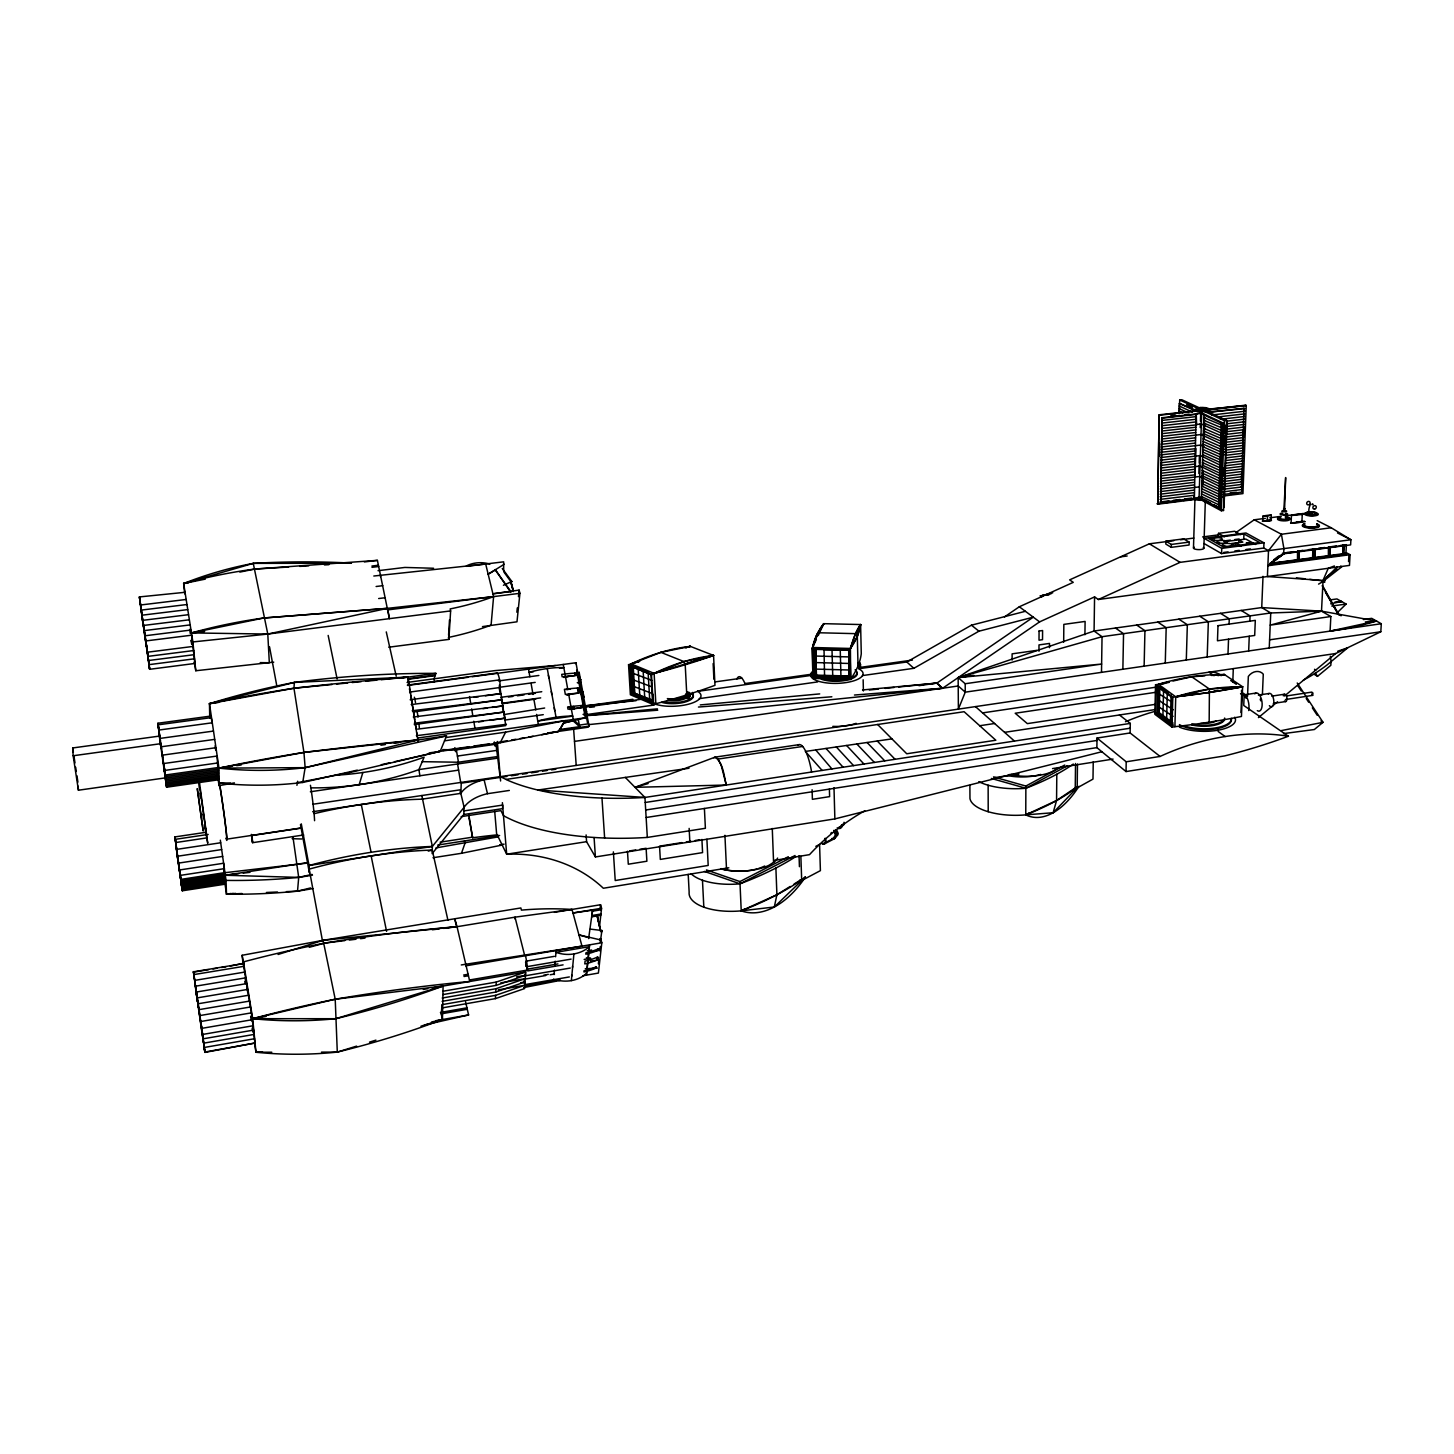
<?xml version="1.0" encoding="UTF-8"?>
<svg xmlns="http://www.w3.org/2000/svg" width="1454" height="1454" viewBox="0 0 1454 1454"><rect width="100%" height="100%" fill="white"/><g stroke="black" fill="none" stroke-linecap="round" stroke-linejoin="round"><path stroke-width="1.5" d="M1012.111 660.043L1012.111 653.846L1036.775 650.374M1076.96 787.868L1053.132 812.731L1025.761 814.858L1025.87 786.051L1064.728 765.04M1038.956 651.265L1038.992 644.922L1049.515 643.431L1049.479 647.666M1056.804 774.219L1056.567 800.536L1053.132 812.731M1063.674 642.159L1063.837 624.384L1085.102 621.44L1084.92 634.744M1234.682 717.24A32.079 11.777 0.7 0 1 1218.107 730.181L1218.179 731.489L1225.14 736.542M1075.542 763.495L1075.251 787.359L1077.196 787.886L1092.99 779.108L1093.244 761.86M1077.196 787.886L1077.469 764.022M589.197 724.565L942.646 688.233L1039.61 621.876L1094.571 596.903L1094.08 631.018L1102.041 636.707L1270.741 612.97L1321.504 611.153L1376.484 621.022L1330.083 631.109L1330.846 616.532L1321.504 611.153L1261.727 607.572L1094.08 631.018L958.15 677.619L958.386 709.116L965.256 692.159L965.202 683.743L958.15 677.619L1102.041 636.707L1101.496 672.366M1288.426 736.233A694.412 595.449 -71.3 0 1 1224.45 755.953L1126.032 771.565L1096.879 747.629L1097.025 738.05L1130.103 732.961L1160.074 756.443A239.71 192.128 -46.2 0 1 1288.426 736.233L1243.752 705.481L1244.115 696.121L1240.553 693.703M380.53 576.784L380.566 575.202M421.824 795.52L432.347 846.446L432.147 853.607L463.808 814.513L464.117 807.297L460.827 793.375L461.245 783.161L500.194 777.417L495.978 744.212L456.374 749.9L442.798 749.61M254.577 1043.59L255.977 1052.26A315.009 244.963 -4.3 0 0 337.292 1052.096A677.291 476.149 -4.3 0 0 442.452 1019.527L443.088 986.03L335.22 999.225L252.687 1018.691L255.977 1052.26L271.789 1052.223M1122.87 669.258L1123.542 633.69L1115.454 628.019M1126.032 771.565L1126.214 761.787L1097.025 738.05M1130.103 732.961L1130.303 723.401L1119.435 714.986M373.805 576.02L485.691 564.007L493.597 596.613A246.162 187.039 3.6 0 1 450.177 608.917L450.631 610.916L267.79 634.053L191.455 632.926A278.568 140.856 -9.8 0 1 263.701 618.005L387.6 608.335L389.418 618.659L377.404 560.372L254.977 569.023A275.188 143.728 -9.5 0 0 183.658 583.508L184.549 592.196M1144.134 666.168L1144.934 630.673L1136.701 625.056M1203.021 410.791L1205.221 410.555L1226.631 420.424L1223.523 510.481L1221.324 510.772L1199.495 498.995L1199.568 497.086L1202.912 498.886L1198.896 499.013L1199.714 498.213L1201.567 498.649L1157.747 504.193L1159.111 414.808L1200.059 410.319L1199.914 408.429L1201.404 408.029M1157.747 504.193L1159.111 414.808M1159.22 456.283L1159.547 443.161M1165.09 683.344L1155.548 684.761L1154.839 714.296L1171.979 727.145L1174.905 726.691A336.637 107.723 0.3 0 0 1241.462 716.458L1242.607 686.779L1224.486 674.565L1211.364 675.438M1196.097 413.881L1194.406 498.249L1160.765 502.43L1162.037 417.734L1202.294 413.281M1155.566 713.55L1156.257 685.979L1157.875 685.743L1157.184 713.296L1173.233 725.31L1171.597 725.546L1155.566 713.55L1157.184 713.296M1160.765 502.43L1162.037 417.734M1172.869 724.037L1157.929 712.878L1158.584 686.96M1172.924 722.892L1159.22 712.678L1159.874 686.779M1165.89 541.179L1165.817 544.087L1171.288 547.34L1189.081 545.014L1189.172 542.106L1183.629 538.889L1165.89 541.179L1171.361 544.432L1189.172 542.106M1163.6 689.469L1162.927 715.441L1161.637 715.641M1165.272 663.097L1166.181 627.692L1157.82 622.112M1171.288 547.34L1171.361 544.432M1171.106 694.885L1170.397 721.02L1169.107 721.22M1179.085 413.808L1179.376 403.412L1195.879 410.192M1179.358 413.39L1179.703 399.995L1181.866 399.759L1200.422 408.338M1171.597 725.546L1172.36 697.647L1156.257 685.979M1171.979 727.145L1172.796 697.248L1155.548 684.761M1174.905 726.691L1175.741 696.793L1158.474 684.325L1168.852 681.962M860.241 666.114L860.404 667.695L860.495 664.205L859.732 669.076L859.805 662.788L860.186 665.659M859.55 666.096L859.805 664.187L860.005 665.332M1186.3 660.043L1187.336 624.711L1178.831 619.168M1193.77 497.904L1193.843 495.323L1160.056 499.394M1161.782 428.385L1196.587 424.877L1196.26 413.972M1193.48 547.958L1194.952 498.758M1198.859 473.568L1199.114 465.244M1199.186 463.172L1199.368 456.919M1200.259 427.585L1200.386 423.368M1200.459 421.26L1200.713 412.809M1159.892 415.19L1202.222 410.428L1202.131 413.209L1222.978 422.914L1220.088 508.118L1201.349 499.067L1203.948 414.972L1205.53 414.79M1205.402 409.719L1205.439 408.374L1202.912 407.974M465.753 964.184L465.698 965.856L601.811 942.774L601.047 940.029L578.928 934.886L586.744 937.158M1203.839 548.285L1205.311 501.285M1207.202 657.008L1208.347 621.749L1199.732 616.242M1209.165 722.165L1209.419 689.051L1191.698 676.764L1173.014 681.017M1218.525 508.318L1221.378 423.096L1203.948 414.972M1218.379 536.235L1218.47 533.364L1234.664 531.273L1240.735 534.599M1221.324 510.772L1224.395 420.697L1202.222 410.428M1225.286 425.168L1225.013 433.256L1226.594 433.056M1263.762 548.031L1221.56 553.592L1221.742 548.376L1204.239 538.38L1245.951 532.982L1263.962 542.833L1263.762 548.031L1268.506 550.648L1267.415 576.547L1324.649 580.619L1324.576 582.2L1322.268 582.036L1341.824 566.769L1340.624 566.133M1224.032 507.482L1226.976 422.296M1227.994 653.973L1228.539 639.197M1229.066 624.093L1229.266 618.804L1220.506 613.334M1235.5 543.087L1235.409 545.686L1231.52 543.505L1238.826 542.542L1238.935 539.961L1242.825 542.124L1235.5 543.087L1241.316 546.341M1232.792 682.199L1233.301 668.604M1243.097 431.929L1243.243 450.631L1225.831 452.703M1207.638 412.336L1243.97 408.229L1244.715 411.246L1211.854 414.972M1222.923 494.505L1241.698 492.124L1243.97 408.229M1242.407 477.203L1242.734 468.17M1243.915 436.563L1244.26 427.531M1205.493 409.41L1246.242 405.466L1242.952 493.597L1223.396 496.032M1243.752 539.089L1243.933 533.945L1208.528 538.525L1223.814 547.213L1259.6 542.524L1243.933 533.945M1240.971 712.533L1241.807 690.286M1248.677 650.974L1249.259 636.234M1249.858 621.167L1250.058 615.878L1241.171 610.444M1247.55 696.357L1248.332 676.419A10.723 8.851 -53.1 0 1 1263.272 674.183L1262.436 694.103A10.723 8.833 -52.9 0 1 1261.418 695.339M460.227 793.466L460.373 789.813L312.665 811.714M1262.69 521.314L1262.908 516.188A13.849 3.817 1.4 0 1 1271.269 515.116L1271.05 520.241A13.686 3.762 1.3 0 1 1262.69 521.314A13.849 3.835 1.5 0 1 1263.835 521.023M1263.017 576.329L1261.727 607.572L1270.741 612.97L1269.251 647.975M1267.288 521.005L1267.506 515.861M1283.937 508.918L1285.645 477.548L1284.609 508.955C1287.117 508.827 1281.228 509.5 1284.645 508.591M1305.274 521.641A66.557 17.957 1.3 0 1 1291.079 523.186L1291.443 515.461A70.61 19.611 1.9 0 1 1308.346 513.117M1297.895 560.263L1297.459 551.066M1302.729 550.375L1297.804 551.248L1297.386 559.99L1298.695 559.826L1299.131 551.084M1302.257 514.389L1301.893 522.113L1290.589 522.931M1310.018 512.953C1317.96 511.735 1304.383 518.442 1310.436 504.193M1299.222 560.099L1298.785 550.902L1299.64 551.357M1313.035 558.281L1312.599 549.067L1313.453 549.521M1312.944 549.248L1312.526 557.991L1314.525 557.736L1314.943 548.976L1308.655 549.594M1315.034 558.009L1314.598 548.794L1315.47 549.248M442.016 1007.931L495.414 998.625L495.578 995.354L524.821 985.267L498.213 989.865M442.143 1001.333L495.759 992.046L495.923 988.738L525.276 978.633L500.794 982.868M442.979 994.572L496.087 985.394L496.268 982.068L525.73 971.963L524.603 988.556L495.414 998.625M1330.846 616.532L1270.214 625.147L1321.504 611.153L1322.958 582.418M1328.829 556.191L1328.411 546.958M1328.756 547.14L1328.302 555.919L1329.756 555.719L1330.21 546.94M1329.447 547.049L1329.519 556.1M1330.283 555.991L1329.865 546.759M1331.028 661.588L1330.846 665.296L1317.506 676.346L1314.198 674.274M1343.332 554.265L1342.933 545.032L1344.405 545.395L1343.932 554.192L1269.833 563.625L1283.737 553.12L1285.5 553.229M1343.278 545.214L1342.805 553.992L1343.932 554.192M1343.641 549.521L1343.878 545.123M1343.769 549.394L1344.005 544.886L1342.842 544.668M1348.567 561.607L1348.876 555.755M1346.259 552.702L1350.075 554.683L1349.494 565.406L1098.37 599.502L1094.571 596.903M448.577 635.234L449.504 619.877M388.745 647.212L448.886 639.396L450.631 610.916M514.898 918.855L515.007 917.165L572.022 909.441L581.982 946.136L461.281 964.947M1284.5 695.993L1335.699 653.518L1380.809 631.763L1381.3 623.73L1371.685 618.35L1363.361 619.549M434.546 681.817L434.037 678.8L435.927 673.366A1238.535 1098.424 -65.3 0 0 294.362 682.417L293.962 688.233L303.941 752.409L305.14 767.657L302.741 782.47A338.019 310.084 9.2 0 1 219.027 783.07L230.35 782.979M526.221 964.965L526.13 966.31L525.603 962.075M503.956 714.568L544.668 708.025M502.357 703.263L501.212 697.357M553.52 980.85L553.683 979.033M554.065 974.58L554.447 970.127M554.828 965.674L555.21 961.221M555.592 956.768L556.119 950.516M224.516 880.742L226.515 894.174A566.515 497.25 7.1 0 0 297.525 891.157L298.706 877.398L293.017 837.413M495.305 569.568L510.79 592.396L510.917 591.142M503.647 570.877L503.666 561.826L466.552 566.333M571.349 980.614L573.912 953.933M513.244 591.596L510.954 581.909L513.371 590.269M502.266 568.441L511.844 581.509L510.827 583.181M516.861 612.225L517.315 607.917M518.46 596.649L519.133 590.106L492.779 593.814L510.863 591.542L495.269 569.968L488.053 574.275L504.265 564.225M519.133 590.106L519.932 593.305L516.988 621.803L482.492 626.601M588.761 937.176L588.616 938.575L592.578 910.168L572.985 912.985L601.556 908.259L600.557 904.733L554.447 912.33M592.632 909.731L591.887 916.783L600.775 915.311M589.397 946.645A29.589 24.536 3.4 0 1 555.973 952.315L589.379 946.645L586.598 973.344A29.116 24.373 3.1 0 1 556.5 979.941M586.398 975.161L589.597 944.846M859.968 666.677L859.768 667.695L859.55 666.532M600.92 914.021L592.014 915.493L597.321 916.147L600.611 931.687M600.084 909.095L600.557 904.733M599.702 925.162L601.556 908.259M194.891 663.442L191.71 635.18L145.873 640.941L149.653 669.294L194.854 663.46L194.582 662.388M596.231 966.819L596.104 968.019A56.034 46.419 3.5 0 1 583.945 971.963L584.072 970.745A56.088 46.437 3.5 0 0 596.231 966.819L597.231 968.164L585.29 968.709M597.303 957.168L596.994 960.004A56.306 46.51 3.5 0 1 584.781 963.929L585.071 961.094A56.397 46.546 3.6 0 0 597.303 957.168L598.448 957.314L598.139 960.131L590.415 961.13M598.212 948.88L598.067 950.262A56.633 46.619 3.6 0 1 585.798 954.188L585.944 952.824A56.67 46.637 3.6 0 0 598.212 948.88L599.212 950.389L593.668 951.007M599.739 949.771L599.884 948.462M600.647 941.629L600.975 938.775L599.83 938.648M601.756 931.832L601.901 930.505L590.288 929.106M598.376 963.857L598.866 959.513M599.83 950.861L600.32 946.518M601.811 942.774L598.394 973.071L582.654 975.798M600.284 942.247L601.901 930.505M243.181 963.366L230.223 966.092M296.925 785.324L297.616 781.271M571.658 976.397L571.713 974.889M572.512 967.546L572.567 966.056M688.215 874.436L689.141 892.138A46.183 19.938 -2.8 0 0 741.231 910.84L774.31 907.005L776.909 894.737L775.891 868.038M139.439 596.922L143.328 626.002L139.439 596.922L184.694 592.341M812.986 678.418L812.568 647.503L816.548 635.38L823.818 623.675L860.604 624.548L857.315 636.379L850.408 648.466L850.699 679.472L812.986 678.418L812.059 648.575L816.385 639.451M359.174 784.633L362.864 772.492M209.758 718.294L209.467 703.681L294.362 682.417L408.138 677.091L407.574 678.891L435.309 675.165M1311.49 692.795L1312.962 693.013L1312.653 695.375L1285.445 699.538M433.019 857.733L461.481 853.298L464.916 843.429L464.462 840.939M497.686 834.778A227.969 48.618 -10.5 0 0 472.605 837.758L468.86 815.185M418.007 741.504L408.138 677.091A659.153 118.174 -8.7 0 0 293.962 688.233A319.553 65.83 -8.9 0 0 209.467 703.681L218.972 768.13L219.045 785.651L234.421 782.888M851.153 678.364A370.752 122.554 -4.6 0 0 858.024 665.896L858.442 664.805M407.502 741.449L446.523 735.924L440.198 751.373L349.269 772.674L298.215 782.506M849.772 678.164L814.531 677.182L849.772 678.164L849.318 649.647L823.8 649.684M849.154 676.546L848.7 649.847L849.154 676.546L816.385 675.637L815.803 648.993L816.385 675.637M848.991 670.003L816.185 669.113M848.827 663.46L815.985 662.588M848.663 656.899L815.785 656.045M840.939 676.31L840.248 650.102M850.699 679.472L849.954 649.556L853.861 640.378M857.242 632.399L860.604 624.548L861.277 653.682A370.752 122.554 -4.6 0 1 858.823 663.842M832.742 676.092L832.015 649.902M824.563 675.856L824.018 649.211M578.183 683.016L580.746 679.818L578.11 675.183M584.035 715.095L586.616 711.933L586.18 709.552L583.254 706.771M496.668 673.438A11.45 1.727 82.1 0 1 499.613 679.872A8.56 1.29 82.1 0 1 499.976 687.506L505.774 725.582L418.152 737.96M500.176 742.776L505.628 732.162L565.315 720.602L558.772 731.38L500.176 742.776L429.094 752.918M507.264 740.686L493.706 743.212M495.978 744.212L494.996 746.029L494.305 741.958M860.604 624.548A228.114 30.788 -87.8 0 0 850.408 648.466A372.515 118.755 -4.5 0 0 860.604 624.548L855.515 633.653L850.408 648.466L812.568 647.503L818.202 632.744L823.818 623.675L818.275 635.416L816.548 635.38L818.202 632.744L855.515 633.653L857.315 636.379L858.024 665.896M575.457 663.642L575.966 662.733L472.259 676.728M578.474 673.275L579.128 672.13L588.997 726.128L588.307 727.164L547.54 732.98M588.997 726.128L559.408 730.344L563.171 723.165L585.998 717.676L575.966 662.733M524.312 983.885L524.203 979.36M570.259 968.055L525.348 975.779L525.421 973.398M1268.506 550.648L1281.41 534.254L1331.228 527.766L1350.893 539.743L1350.621 544.886L1283.682 553.792L1267.87 565.733L1350.075 554.683M300.469 824.563L309.375 872.691L309.011 865.512L432.347 846.446L464.117 807.297A28.153 15.467 -14 0 1 487.49 793.702L509.336 790.449M210.885 716.059L212.175 722.802L158.959 730.053L160.921 747.556L157.923 723.238L210.885 716.059L210.921 717.785M1337.335 566.751L1323.031 580.855L1309.709 579.346M1336.48 613.461L1346.113 604.064L1336.953 598.939L1330.465 599.848M774.31 907.005L805.425 876.98A270.353 108.396 -4.5 0 1 741.231 910.84L739.922 881.578L788.322 856.733M1201.458 499.067L1199.623 498.904M1258.437 717.604L1277.557 701.755M1326.375 577.256L1337.062 568.914M1318.56 584.108L1324.649 580.619M1271.868 563.716L1271.032 563.243L1284.645 552.774M1284.991 552.956L1269.833 563.625M1273.722 559.772L1278.993 555.81M1270.342 563.916L1284.245 553.411M1265.343 518.369L1254.239 519.787L1235.809 532.637L1239.117 534.454M1004.496 616.914L1019.309 606.772L1073.27 582.345L1069.635 579.873L1149.351 543.814L1173.869 540.652M918.946 685.67L936.903 683.089L1033.285 617.168L978.942 631.2L913.839 668.313L862.422 675.583M1076.342 787.177L1056.567 800.536L1025.761 814.858A45.001 17.721 0.4 0 1 969.963 798.519L969.891 785.414M790.213 886.449L776.909 894.737L741.231 910.84L745.048 908.805M794.011 884.087L799.718 880.542M859.587 668.622L906.805 661.988L971.436 625.184L1025.397 611.298M1078.941 786.323A85.968 45.619 -75.2 0 1 1025.761 814.858L1029.686 812.677M1067.599 765.64L1025.852 788.25A45.201 17.321 0.3 0 1 978.796 781.634M799.882 879.906L801.699 880.524L820.401 870.637L819.583 844.41L815.839 846.337M823.836 843.447L833.796 838.322M824.109 844.065L834.051 838.922M795.047 855.515L740.031 883.814A46.383 19.52 -2.7 0 1 691.086 873.727M1281.81 513.607L1284.518 514.825L1286.118 513.644M715.023 757.152L717.967 759.079L721.129 765.004L726.291 785.033L635.016 787.323L715.023 757.152L799.355 744.593M1098.37 599.502L1180.085 562.353L1350.893 539.743L1337.48 532.927M503.429 585.253L511.844 581.509M639.724 661.37L628.546 664.678L630.382 694.739L653.209 704.554L655.845 703.736L654.118 673.366L683.998 661.588L713.569 655.445L654.118 673.366L631.181 663.896L660.898 652.355L690.341 646.376L713.569 655.445L714.968 685.325A347.924 107.887 -4.5 0 1 701.246 690.196L689.341 694.085M1334.39 565.951L1328.265 568.296L1322.867 580.746M1337.716 651.21L1347.694 647.848L1327.048 664.969A157.832 131.551 -56.9 0 1 1303.347 680.145M495.759 992.046L525.058 981.959L520.605 982.722M496.087 985.394L525.512 975.307L516.588 976.852M685.179 647.684A440.162 169.409 -0.6 0 1 690.341 646.376A230.877 170.154 -62.7 0 0 631.181 663.896L639.415 661.261M1283.21 510.899L1285.536 511.226L1284.536 510.845M278.077 954.478L323.097 940.32L520.859 907.95L521.423 910.131A302.468 271.135 0.3 0 1 572.022 909.441M631.236 693.849L652.592 703.009L654.064 702.555L632.708 693.413L631.236 693.849L629.546 665.787L631 665.369L632.708 693.413M648.466 699.21L649.647 698.847L648.102 672.293M321.479 1052.133L337.292 1052.096L356.612 1046.117M369.48 1042.136L375.932 1040.137M420.988 1026.179L442.452 1019.527L441.198 1013.838A149.562 15.649 81.6 0 0 441.907 1005.168M638.542 694.957L639.705 694.594L638.142 668.168L636.961 668.513M643.486 697.066L644.667 696.702L643.104 670.221L641.941 670.567M651.955 674.729L632.017 666.477L633.617 692.849L652.973 700.265M633.217 686.27L652.61 693.649M632.817 679.69L652.228 686.997M628.546 664.678L651.465 674.165L673.42 667.55M686.233 663.678L713.569 655.445A349.469 104.488 -4.4 0 1 654.118 673.366A233.64 170.463 -62.8 0 1 713.569 655.445M629.546 665.787L650.974 674.674L652.446 674.22M632.417 673.075L651.846 680.345M686.161 647.612L690.341 646.376L685.997 647.557M273.734 662.152L195.781 670.748L192.873 641.941L183.658 583.508L253.269 563.37A869.692 801.79 -29.3 0 1 351.468 563.116M635.016 787.323L648.102 783.579M309.302 947.299L324.587 943.119A770.656 323.206 -13.3 0 1 457.029 926.707L515.007 917.165L524.349 954.26M586.107 834.923L586.58 841.684L595.413 856.951L834.869 818.893L1102.241 751.645M446.523 735.924L305.14 767.657L218.972 768.13L303.941 752.409A662.424 105.179 -9 0 1 418.588 739.886L305.14 767.657A347.742 317.972 9.8 0 1 218.972 768.13A321.261 58.651 -9.2 0 1 303.941 752.409L418.588 739.886M286.42 891.629L297.525 891.157L310.665 887.921M565.133 722.674L573.021 720.748L579.601 726.691L559.263 729.581M431.493 1022.053L442.452 1019.527M465.571 1001.824L468.588 1014.947L424.477 1024.997M311.992 874.399L298.706 877.398A579.274 506.374 7.5 0 1 226.024 880.397L220.336 840.158M302.741 782.47L357.302 770.129M381.293 764.713L390.017 762.732M394.379 761.751L440.198 751.373L438.617 751.1M502.666 844.956L461.481 853.298M574.712 673.129L575.148 675.583A58.505 12.868 -10.1 0 0 562.153 676.837L561.717 674.383A58.487 12.922 -10.1 0 1 574.712 673.129L575.875 672.875L576.311 675.328L563.77 677.128M563.825 677.473L568.26 676.528M579.165 677.709L580.31 677.473M577.42 688.033L578.365 693.176A58.596 12.45 -10.1 0 0 565.352 694.467L564.406 689.323A58.578 12.559 -10.1 0 1 577.42 688.033L578.583 687.778L579.528 692.922L566.987 694.739M577.874 690.559L579.056 690.323M567.024 695.085L571.458 694.121M581.836 692.413L582.999 692.159L583.926 697.248L582.763 697.502L582.291 694.885L583.454 694.63L580.509 691.759M448.886 639.396L448.432 637.415A241.964 185.603 3.3 0 0 491.088 625.129L493.597 596.613L387.6 608.335L267.79 634.053L192.873 641.941M1051.333 593.632L1042.718 595.486L1049.025 594.522M570.75 707.244L573.712 706.589L574.112 708.807L571.149 709.461M580.619 705.626L581.037 707.844A58.687 12.105 -10.2 0 0 568.005 709.188L567.605 706.971A58.669 12.159 -10.2 0 1 580.619 705.626L581.8 705.372L582.2 707.589L569.677 709.443M585.017 709.806L586.18 709.552M1330.664 603.792L1341.515 601.502A200.143 65.321 3.2 0 0 1336.771 601.647M498.431 836.832L435.982 847.9M560.044 980.432L523.676 987.575M188.129 582.981L183.658 583.508L205.268 579.128M239.837 572.094L254.977 569.023L288.583 567.042M713.75 757.752L715.731 757.37C723.42 764.059 723.928 775.709 726.291 785.033M1281.228 730.617L1323.013 722.311L1297.222 682.998M243.054 964.093L242.164 955.278L323.097 940.32L457.029 926.707L469.769 981.468A782.161 315.336 -13.6 0 0 335.22 999.225A595.013 255.25 -13.8 0 0 252.687 1018.691L243.454 961.876A586.017 261.302 -13.5 0 1 324.587 943.119L344.798 940.611M294.362 682.417A828.816 772.619 -63.7 0 0 209.467 703.681L293.962 688.233L332.021 684.525M440.417 1012.457L466.952 1007.822M441.198 1013.838L467.279 1009.276M435.855 1020.69L468.588 1014.947M203.178 1038.81L253.632 1030.086M442.198 998.026L495.923 988.738M524.749 984.649L569.332 976.943M524.658 985.848L559.881 979.742M254.05 1034.43L203.742 1043.154L193.455 971.672M442.089 1004.641L495.578 995.354M204.305 1047.462L254.486 1038.738M243.218 963.366L251.924 1016.219L254.904 1043.045L204.923 1052.405L204.305 1048.461M207.013 1051.66L254.904 1043.045M1210.164 692.34L1242.607 686.779L1209.419 689.051L1175.741 696.793L1210.164 692.34L1209.328 691.759M527.384 969.146L557.954 963.911M584.163 959.422L590.724 958.295L586.38 957.768M469.624 979.96L527.42 970.054A11.05 1.599 81.1 0 0 525.457 955.714M527.929 970.89L563.098 964.874M252.687 1018.691L335.747 1018.709L443.088 986.03A689.778 478.257 -3.9 0 1 335.747 1018.709A321.116 246.689 -3.8 0 1 252.687 1018.691L266.1 1016.382M423.296 989.429L427.694 988.684M432.092 987.92L525.73 971.963M252.433 1019.672L201.779 1028.36L202.615 1034.448L253.196 1025.724M443.034 991.228L496.268 982.068M543.832 975.161L548.285 974.38M523.767 979.305L545.741 975.525M550.139 974.762L554.537 973.998M249.506 1001.097L199.053 1009.639L199.689 1014.492M250.47 1006.968L199.925 1015.564L200.561 1020.399M525.694 961.221L554.265 956.369M587.216 950.752L591.614 950.007M463.626 975.034L468.097 974.271M195.236 985.412L204.869 1051.769L200.797 1021.508L251.415 1012.856M464.008 976.506L468.442 975.743M528.129 966.456L571.113 959.113M1218.779 675.201A465.698 181.695 4.7 0 1 1224.486 674.565A227.715 185.512 -47.1 0 0 1158.474 684.325L1164.927 683.235M247.616 989.429L197.344 997.862L197.98 1002.733M248.561 995.245L198.198 1003.751L198.834 1008.603M245.726 977.833L195.636 986.175L196.272 991.065M246.671 983.613L196.49 992.01L197.126 996.881M243.309 963.602L193.491 971.799L194.563 979.469M208.613 969.654L193.491 972.144L197.508 1001.915L195.799 989.792M212.938 968.927L217.264 968.219M221.571 967.51L225.897 966.801M243.872 966.328L193.927 974.58L193.455 971.563M592.469 911.204L601.393 909.731M194.781 980.378L244.799 972.072M728.817 867.802L603.337 888.249A144.128 125.117 -25.8 0 0 506.683 854.207L496.596 833.633L494.705 811.368M773.637 860.514L809.496 854.661A193.327 161.994 -40.6 0 1 864.766 810.787M461.136 816.639L500.921 810.623L503.484 815.676A164.974 62.758 -3.6 0 0 647.321 837.431L705.39 828.289L704.408 808.479M1126.214 761.787L1160.074 756.443M629.546 850.917L635.761 849.936M639.905 849.263L646.121 848.282L646.885 861.222L628.292 864.203L627.474 851.244M681.853 842.611L659.553 846.155L660.316 859.405L702.573 852.607L701.918 839.431M686.306 841.902L690.759 841.194M695.23 840.485L699.683 839.776M226.024 880.397L226.515 894.174L230.877 893.501M586.58 841.684L506.683 854.207L502.393 802.663M994.263 777.726L1018.927 773.855M1052.551 768.584L1113.073 759.097M181.205 880.833L224.934 874.09M645.685 810.005L1096.988 740.449M181.368 882.269L224.988 875.544M308.266 862.513L225.261 875.253L298.706 877.398A788.959 666.732 7.7 0 0 312.483 875.144M440.144 842.175L472.823 837.14M181.532 883.723L225.043 876.998M437.781 845.047L499.613 835.505M181.695 885.159L225.097 878.452M181.841 886.577L225.152 879.888M225.206 881.324L182.004 888.012L174.971 836.904L205.523 832.36M182.168 889.43L225.261 882.742M646.121 817.511L1096.879 747.629M176.188 847.627L182.313 890.829L179.751 869.946L223.698 863.24L225.315 884.159L182.295 890.793L174.971 836.904L177.642 858.587L175.843 842.52L206.504 837.94M499.667 844.829L504.12 844.138M689.014 768.239L537.871 790.031L644.94 797.446L1130.303 723.401M1165.363 718.421L1166.653 718.221L1167.344 692.159L1166.035 692.358M1273.359 703.427L1285.881 701.519M645.231 802.481L1130.212 728.2M224.425 868.638L180.514 875.363L179.969 871.837M181.041 879.361L224.879 872.618M1154.93 704.408L1027.342 723.619L1015.201 713.242L1156.439 692.195M303.686 834.978L252.596 842.684L251.36 834.36M463.953 810.914L502.739 805.062L502.502 808.66L463.808 814.513M1158.093 706.426L1173.087 716.368M1243.661 694.921L1255.729 693.104M221.662 849.572L177.788 856.206L178.006 858.133M1004.605 732.343L1155.348 709.552M1258.382 695.103L1269.051 693.485M1157.929 712.878L1159.22 712.678M1271.777 696.139L1284.3 694.249M222.68 856.406L178.769 863.076L178.987 864.985M1286.826 695.903L1311.944 692.086M1283.01 510.499C1277.684 512.59 1292.006 511.735 1284.391 510.463M208.176 834.432L175.352 839.322L176.061 844.483M717.967 759.079L802.663 746.447M1158.42 693.467L1170.924 701.446M822.128 770.42L805.352 751.445L891.92 738.886M979.705 725.728L994.591 723.51M226.697 839.158L300.796 828.035M1172.796 697.248L1198.132 693.431M1213.763 691.104L1218.198 690.432M1222.632 689.759L1242.607 686.779A338.091 104.543 0.2 0 1 1175.741 696.793A231.059 187.221 -47.1 0 1 1242.607 686.779M301.178 828.108L251.996 835.487L252.596 842.684L251.76 836.086M1158.256 699.956L1173.269 709.825M220.663 842.775L176.806 849.354L177.024 851.299M312.864 804.244L1335.699 653.518M502.412 777.09L506.864 776.436M511.317 775.782L518.006 774.8M522.459 774.146L526.911 773.492M531.364 772.819L538.053 771.838M542.506 771.183L546.958 770.529M551.411 769.875L555.864 769.221M506.047 779.417L964.111 711.715L995.826 740.231L906.751 753.772L877.616 724.492M1217.907 675.528L1224.486 674.565L1217.743 675.419M982.577 712.896L1157.13 687.015M310.374 791.758L458.61 770.129M457.41 756.062L497.032 750.355M965.202 683.743L1101.623 664.06L958.15 677.619L973.853 675.365M1269.596 639.833L1381.3 623.73M574.512 741.395L958.222 685.979L965.256 692.159L1380.809 631.763M422.223 761.678L458.446 762.223L498.086 756.48M497.086 758.243L418.897 769.602A292.254 271.753 11.4 0 1 311.283 787.85M444.506 740.831L505.628 732.162M165.974 781.18L218.5 773.71M166.138 782.706L218.5 775.255M588.561 723.783L579.31 725.092L574.348 720.493M166.301 784.215L218.518 776.763M218.518 778.29L166.465 785.723L164.32 768.857M218.536 779.798L166.628 787.214L163.739 763.532L217.082 756.044L218.536 779.798L217.355 773.564M443.016 750.464L469.46 746.684M473.877 746.047L489.307 743.83M478.62 721.911L483.073 721.293M489.762 720.348L505.356 718.167L417.589 729.126M585.308 707.135L643.758 698.92M697.72 691.341L812.386 675.256M505.047 720.039L543.269 714.659M217.991 762.932L164.684 770.438L163.975 765.695M416.371 735.688L506.428 724.31M583.054 714.387L586.744 713.859M585.217 714.768L654.518 704.972M699.229 698.647L817.711 681.908M1314.798 612.098L1321.504 611.153M159.413 736.596L166.628 787.214L165.302 775.018L218.463 767.494M218.972 768.13L232.295 766.24M236.729 765.622L241.182 764.986M380.912 745.211L385.346 744.575M394.216 743.321L398.65 742.703M218.482 769.057L165.465 776.563L157.923 723.238L158.959 730.053M446.251 737.487L585.998 717.676M160.14 735.997L72.7 747.956L73.154 755.753L78.425 790.213L165.992 777.799M165.629 778.108L218.482 770.62M165.792 779.653L218.482 772.165M413.263 716.986L503.193 705.881L491.961 707.426M482.964 708.68L487.453 708.062M215.864 747.719L162.539 755.135L162.775 757.334M414.299 723.22L504.265 712.006L414.281 724.583M715.532 681.835L741.849 678.164M569.277 707.226L573.712 706.589M586.126 705.844L632.872 699.283M745.066 683.544L811.986 674.165M858.86 667.586L912.421 660.08M1331.755 606.064L1346.113 604.064M213.411 731.089L160.158 738.396L160.413 740.668M411.191 704.554L501.048 693.613L485.327 695.775M577.274 682.635L580.946 682.126M474.095 697.32L478.584 696.702M1322.268 582.036L1324.576 582.2M73.154 755.753L160.776 743.685M501.321 697.266L541.76 691.704M508.391 697.048L512.862 696.43M517.351 695.812L524.076 694.885M528.547 694.267L535.272 693.34M412.227 710.77L502.121 699.737L414.463 711.842M566.06 689.596L570.513 688.978M214.629 739.395L161.339 746.756L161.594 748.992M502.575 703.173L540.688 697.884M502.248 703.718L535.744 699.083M533.436 671.748L529.092 672.348A30.607 6.943 -10 0 1 563.861 667.64L559.499 668.24M211.303 717.622L158.195 724.819L159.213 732.343M409.592 692.086L499.613 679.872M498.468 680.945L538.852 675.474M535.199 682.399L499.304 687.306L499.467 684.979M410.155 699.774L499.976 687.506M209.467 703.681L218.3 702.5M399.141 678.291L435.927 673.366M408.465 679.218L435.146 675.637M1343.532 553.901L1344.441 553.392M1268.924 564.77L1345.877 554.447L1346.404 544.65L1340.461 545.45M1040.083 595.831L1049.17 594.613M1040.646 596.885L1042.118 596.685M407.084 682.435L494.869 670.621L555.373 665.514M407.393 685.088L497.014 673.02M407.574 685.452L467.824 677.328M1286.79 552.484L1293.642 551.666M1318.542 548.267L1324.848 547.522M1331.537 546.631L1336.39 545.904M1287.626 552.956L1296.168 551.811M1329.283 547.413L1297.804 551.248M1330.737 547.213L1344.405 545.395M1271.032 563.243L1297.059 559.808M1298.367 559.626L1312.18 557.809M1314.18 557.554L1327.956 555.737M1329.41 555.537L1342.46 553.81M1283.5 733.616L1314.343 729.526L1323.013 722.311L1320.941 720.948M1226.013 540.688L1230.393 540.125M1234.791 539.543L1239.171 538.98M1223.85 541.688L1245.842 539.071L1255.638 544.468M1120.507 556.864L1127.159 555.991M1221.742 548.376L1263.962 542.833M1223.632 552.447L1228.103 551.848M1234.809 550.975L1239.281 550.375M1245.987 549.503L1250.458 548.903M1296.768 522.131L1300.876 521.604M1180.539 539.779L1193.807 538.071M1202.64 536.926L1218.125 534.927M145.873 640.941L147.436 652.21L193.218 646.412M193.636 650.556L147.981 656.372L139.548 597.776M148.526 660.516L194.054 654.7M1269.796 517.806L1280.919 516.37M1285.372 515.807L1303.148 513.535M1266.47 520.568L1271.468 520.459L1262.29 521.114M149.071 664.642L194.472 658.807M1220.269 502.866L1201.513 493.887M387.564 609.917L519.932 593.305M1220.179 505.483L1201.44 496.486M1220.706 489.671L1201.913 480.856L1202.858 480.747M1223.105 489.235L1241.898 486.963L1241.08 486.545M189.274 619.804L143.619 625.438L144.237 630.145M1220.633 492.306L1201.84 483.473L1202.767 483.364M1223.014 491.87L1241.789 489.544L1241.552 473.622L1242.37 474.04L1225.013 476.149M378.658 598.539L385.346 597.721M1230.066 493.051L1236.554 492.252M1159.983 501.993L1168.961 500.885M1173.433 500.321L1180.157 499.485M1184.646 498.94L1191.371 498.104M1199.714 497.159L1194.406 498.249M1220.542 494.96L1201.749 486.072L1202.694 485.963L1203.167 470.296L1202.24 470.405L1221.069 479.075M1230.956 494.36L1237.481 493.56M1156.984 503.756L1178.958 501.03M1183.338 500.485L1192.135 499.394M190.092 624.911L144.364 630.6L144.982 635.289M1222.832 497.141L1224.395 496.959M1220.451 497.595L1201.676 488.689M1220.36 500.231L1201.586 491.288M190.892 630.036L145.127 635.761L145.727 640.432M349.287 940.066L356.012 939.229M360.501 938.666L364.99 938.103M432.329 929.778L439.072 928.942M443.561 928.379L457.029 926.707L454.738 918.764L456.52 926.471M1221.16 476.421L1200.059 466.043L1160.746 470.66M141.383 610.08L186.875 604.537M1223.45 478.639L1225.031 478.457M1224.922 478.748L1242.279 476.639L1241.462 476.221M1223.359 481.292L1224.94 481.092M1220.978 481.728L1202.149 473.023L1203.094 472.913M1222.669 481.601L1242.189 479.22L1241.371 478.802M142.129 615.187L187.675 609.608M376.113 586.507L382.784 585.689M1199.423 486.872L1160.237 491.579M1223.268 483.946L1224.85 483.746M1220.887 484.382L1202.076 475.64L1203.021 475.531M1222.578 484.2L1242.079 481.801L1241.262 481.383M1223.178 486.581L1224.759 486.399M1220.797 487.035L1199.732 476.476L1160.492 481.129M1222.487 486.781L1241.989 484.382L1241.171 483.982M188.475 614.697L142.874 620.313L143.492 625.02M1225.468 463.154L1242.861 461.063L1242.043 460.664M371.933 566.024L378.44 565.242M371.97 567.314L378.712 566.515M1221.524 465.789L1200.368 455.575L1161.001 460.136M1225.377 465.753L1242.752 463.662M1221.433 468.461L1202.567 459.918L1203.494 459.809M1225.395 467.824L1223.814 468.024L1223.541 475.985L1225.122 475.803M378.022 570.695L404.884 567.442L433.601 568.26M1225.286 468.352L1242.661 466.261M1223.723 470.678L1225.304 470.478M1221.342 471.114L1202.476 462.554L1203.421 462.445M1225.195 470.951L1242.57 468.86M1223.632 473.332L1225.213 473.15M140.656 604.991L186.076 599.484M1221.251 473.768L1202.403 465.171L1203.33 465.062M1225.104 473.55L1242.479 471.441M1221.978 452.448L1203.058 444.124M1224.377 452.012L1225.958 451.83M1224.286 454.684L1225.867 454.502M1221.887 455.138L1202.967 446.76M1225.74 455.32L1243.152 453.248L1242.316 452.848M1221.796 457.792L1202.894 449.395M1225.649 457.919L1243.043 455.847L1242.225 455.447M364.391 561.935L377.404 560.372M1221.705 460.464L1202.803 452.03M1225.558 460.536L1242.952 458.464L1242.134 458.046M1221.614 463.135L1202.731 454.666M1224.831 438.617L1226.413 438.436M1222.432 439.053L1203.458 430.911L1204.403 430.802M1224.104 439.853L1243.733 437.563L1242.897 437.163M1224.741 441.307L1226.322 441.125M1222.341 441.743L1203.385 433.546L1204.312 433.456M1224.014 442.47L1243.643 440.18L1242.806 439.78M1222.251 444.433L1201.022 434.528L1161.528 439.017M1224.65 443.979L1226.231 443.797M1223.923 445.106L1243.534 442.798L1242.716 442.398M1224.559 446.669L1226.14 446.487M1222.16 447.105L1203.221 438.854L1204.148 438.744L1204.639 422.841L1203.712 422.95L1222.705 431.002M1226.013 447.468L1243.443 445.415L1242.607 445.015M1222.069 449.777L1203.13 441.489M1224.468 449.341L1226.049 449.159M1225.922 450.086L1243.334 448.014L1242.516 447.632M225.17 872.673L308.448 862.967M225.261 875.253L238.71 873.654M243.2 873.127L249.924 872.345M1222.887 425.604L1203.876 417.625L1204.821 417.516M1204.475 428.148L1203.549 428.258L1222.523 436.382M1226.74 426.44L1244.224 424.423M1222.796 428.312L1203.785 420.297L1204.73 420.188M1225.195 427.858L1226.794 427.676M1226.649 429.075L1244.115 427.058M1225.104 430.548L1226.703 430.366M1226.558 431.711L1244.024 429.675M1222.614 433.692L1201.331 423.968L1195.951 424.586M1226.467 434.346L1243.933 432.311M1224.922 435.927L1226.504 435.746M1224.195 437.218L1243.824 434.928L1243.006 434.546M1218.343 416.862L1244.606 413.881L1243.788 413.499M1220.433 419.261L1244.515 416.516L1243.679 416.135M1224.395 420.697L1226.631 420.424M1226.922 421.151L1244.424 419.152L1243.588 418.77M1221.378 423.096L1222.978 422.914M1226.831 423.805L1244.315 421.787L1243.497 421.406M1312.653 695.375L1311.635 694.467M1209.873 409.228L1245.642 405.193M1246.242 405.466L1209.692 410.046M1170.87 415.517L1175.159 415.044M1171.979 416.062L1176.268 415.571M1184.828 414.608L1189.099 414.117M1197.042 413.227L1201.331 412.736M1244.806 408.592L1211.127 411.936M1162.818 418.116L1196.915 414.263M242.036 893.519L226.515 894.174L233.258 893.447M589.906 707.335L594.432 706.862M204.65 631.545L191.455 632.926L263.701 618.005L387.6 608.335M869.347 689.996L878.361 689.069M885.104 688.378L894.119 687.469M898.627 686.997L936.903 683.089L942.646 688.233L854.461 695.03M584.344 705.844L636.107 700.683M336.492 684.089L347.688 682.98M352.159 682.544L361.119 681.672M365.59 681.235L376.786 680.145M381.275 679.709L408.138 677.091M587.598 715.313L657.462 708.861M700.283 704.917L819.711 693.903M862.531 689.959L936.903 683.089M1312.126 504.683L1313.162 504.356L1312.144 503.975M1365.324 621.948L1376.484 621.022A176.679 53.053 1.6 0 1 1330.083 631.109M1334.99 602.029L1341.515 601.502M587.652 715.586L657.753 710.188M698.447 707.044L831.852 696.775M1191.698 676.764L1204.821 675.874M299.778 566.388L308.739 565.86M324.424 564.934L328.895 564.679M266.445 892.483L277.55 892.011M183.658 583.508A327.768 278.586 -3.6 0 1 253.269 563.37L351.305 563.225M260.23 662.624L269.317 662.733L267.79 634.053L253.269 563.37M857.951 662.915L859.696 662.951M812.059 648.575L849.954 649.556M849.063 650.247L813.658 649.338L814.531 677.182M816.603 675.147L849.354 676.037M1296.405 577.838L1305.274 578.837M599.684 940.029L600.811 940.175M597.14 958.568L598.285 958.713M993.518 776.89L1025.87 786.051M991.355 778.453L1025.852 788.25A262.629 95.31 -1.5 0 0 1073.306 764.041M1200.095 408.974L1205.439 408.374M706.444 869.928L739.922 881.578M704.463 871.419L740.031 883.814A271.498 106.087 -4.4 0 0 795.847 856.57M660.898 652.355L683.998 661.588L685.216 664.751L686.633 691.868L687.724 692.304M684.125 664.314L685.216 664.751M634.907 666.968L646.594 671.803M633.617 692.849L653.482 701.337L653.1 694.703M1179.703 399.995L1200.295 409.537M1186.7 404.666L1192.353 407.302M1204.893 414.863L1201.658 413.354L1199.096 497.25L1202.294 498.958M1179.376 403.412L1196.188 411.246M1179.303 406.011L1192.371 412.136M1179.23 408.61L1186.7 412.118M1196.188 416.626L1161.982 420.406M1179.158 411.209L1182.884 412.972M1196.097 419.279L1161.91 423.078M1196.024 421.933L1161.855 425.731M1195.86 427.222L1161.71 431.056M500.231 776.636L508.209 780.471A166.01 60.577 -3.5 0 0 644.94 797.446L647.321 837.431M1195.788 429.875L1161.655 433.71M1195.715 432.51L1161.582 436.364M1195.551 437.799L1161.455 441.652M1195.479 440.435L1161.401 444.306M1203.912 446.651L1200.695 445.069L1161.273 449.595M1195.406 443.07L1161.328 446.96M1195.17 450.958L1161.146 454.866M1195.079 453.593L1161.074 457.501M1194.934 458.828L1160.946 462.772M1317.197 520.641L1331.228 527.766M1194.861 461.445L1160.874 465.407M1194.77 464.062L1160.819 468.024M1344.914 544.85L1346.131 545.486M1194.625 469.297L1160.692 473.277M1161.201 452.23L1195.879 448.65L1195.097 474.858L1160.565 478.511M1194.534 471.914L1160.619 475.894M1344.387 554.646L1345.604 555.283M1194.316 479.729L1160.437 483.746M1194.225 482.328L1160.365 486.363M1194.152 484.927L1160.31 488.98M1314.452 549.394L1314.016 558.136M1254.239 519.787L1281.41 534.254L1283.9 548.612L1283.682 553.792L1282.501 553.156M1194.007 490.125L1160.183 494.178M1193.916 492.724L1160.11 496.795M1204.821 499.903L1210.546 502.993M1214.363 505.029L1220.088 508.118M1213.581 505.138L1223.523 510.481M1298.876 551.448L1298.477 560.19M1218.47 533.364L1224.468 536.708M1337.262 613.57L1341.151 615.787M1204.076 543.542L1221.56 553.592M1149.351 543.814L1180.085 562.353M1314.525 669.276L1315.779 670.058M1230.72 680.527L1236.318 684.307M1214.108 675.71L1208.965 672.202A19.52 16.23 -52.3 0 1 1221.178 675.71M1159.656 687.033L1168.616 693.522M1019.309 606.772L1039.61 621.876M971.436 625.184L978.942 631.2M504.193 713.678L505.265 719.167M975.452 706.608L1014.474 741.086M936.194 682.653L942.646 688.433M906.805 661.988L913.839 668.313M580.655 694.031L583.926 697.248M579.728 688.905L582.999 692.159M583.327 708.68L586.616 711.933M577.456 676.492L580.746 679.818M625.311 777.417L644.94 797.446M877.307 741.067L895.082 759.297M867.111 742.54L884.741 760.86M856.879 744.03L874.381 762.441M184.676 591.469L185.276 594.432M846.628 745.502L863.985 764.041M836.341 746.974L853.553 765.622M826.036 748.465L843.102 767.221M815.712 749.955L831.924 768.93M503.884 571.967L510.409 580.982M1297.622 685.416L1301.312 691.013M1306.219 698.502L1308.673 702.246M1312.344 707.844L1317.269 715.332M1315.397 673.111L1317.506 676.346M1325.503 592.378L1338.861 614.788L1322.776 586.053M1322.159 585.689L1338.225 614.424M323.097 940.32L335.22 999.225L337.292 1052.096M225.279 884.196L224.788 881.796M510.881 582.545L513.317 590.942M548.34 675.183L548.903 678.236M554.192 707.734L554.756 710.806M551.284 691.468L551.811 694.539M526.203 965.238L527.42 970.054A8.288 1.2 81.1 0 1 526.948 970.563M487.49 793.702L484.091 779.798A28.026 15.54 -13.9 0 0 460.827 793.375L421.751 799.191A271.989 137.458 -12.3 0 0 314.228 813.658M597.321 916.147L600.684 931.033L597.249 916.747M386.273 631.908L396.215 676.165M322.552 941.283L309.193 869.11A275.133 134.386 -12.6 0 1 432.238 850.045L447.941 920.255M328.168 635.434L337.11 678.927M361.283 804.498L371.079 852.298M371.133 855.915L386.582 931.378M139.457 596.958L140.529 604.646M269.535 646.812L276.878 686.288M301.287 823.855L309.011 865.512A275.678 134.931 -12.6 0 1 432.347 846.446M579.255 677.582L580.037 681.89M580.837 686.197L581.618 690.523M583.581 701.301L584.381 705.608M585.162 709.915L585.944 714.223M586.744 718.549L587.525 722.856M576.656 670.221L580.273 689.978M581.073 694.358L583.072 705.335M583.872 709.716L585.471 718.494M578.31 719.548L579.746 727.436M563.261 664.46L567.842 689.687M568.659 694.085L573.258 719.494M547.267 668.549L556.028 717.276M469.042 818.002L472.605 837.758M528.529 669.131L529.874 676.764M531.073 683.416L533.036 694.485M533.818 698.92L535.799 709.988M536.581 714.423L538.362 724.437M142.492 620.058L142.746 621.458M499.322 688.651L500.085 692.995M502.357 706.026L503.12 710.37M469.533 696.539L470.587 702.718M471.659 708.88L472.714 715.059M473.786 721.257L474.84 727.454M204.705 824.636L205.832 830.343L199.816 787.941L199.834 788.922M201.415 1026.342L201.779 1028.36L200.797 1021.508M456.374 749.9L458.446 762.223M454.829 747.61L455.52 751.7M457.574 763.986L460.682 782.47M419.915 775.782L418.897 769.602L424.114 757.17A299.669 277.968 12 0 1 335.238 775.255M242.164 955.278L243.799 965.256L243.454 961.876M245.617 979.378L246.326 983.758M247.035 988.157L247.743 992.537M250.651 1016.237L251.36 1020.617M252.178 1028.142L252.814 1032.031M199.471 782.361L207.74 843.247L204.378 824.563M146.472 645.612L146.818 647.739M196.472 994.572L196.872 997.081M189.656 629.328L190.329 633.617M191.346 640.069L192.019 644.376M191.11 640.56L191.637 643.922M195.781 670.748L194.382 661.824L194.691 664.878M1330.337 656.227L1331.01 660.552M176.879 852.971L177.424 856.57M160.031 741.231L160.685 745.502M72.7 747.956L73.354 752.227M74.009 756.498L74.99 762.914M75.644 767.203L76.299 771.474M76.953 775.745L77.916 782.161M215.119 745.866L215.755 750.209M217.446 774.818L219.045 785.651M202.851 814.24L203.469 818.457M140.656 606.245L149.653 669.276M158.304 726.636L160.503 743.903M203.687 1043.699L204.85 1052.042M163.739 763.532L165.302 775.018M148.653 662.17L149.617 669.076M181.259 883.432L182.095 889.557M165.32 778.108L166.119 783.997M145.673 641.687L146.272 646.212M143.473 626.492L144.073 631.036M144.2 631.545L144.8 636.07M144.946 636.616L145.527 641.141M199.98 793.266L200.47 797.083M201.106 1026.07L201.724 1030.85M201.961 1031.922L202.579 1036.702M202.815 1037.793L203.451 1042.573M198.562 1008.622L199.18 1013.438M199.398 1014.401L200.034 1019.218M200.252 1020.217L200.888 1025.034M197.708 1002.842L198.344 1007.658M147.436 652.21L149.598 668.731M245.181 983.413L244.944 981.577M200.47 794.847L200.852 797.864M198.725 783.161L199.489 789.449M178.388 863.276L178.606 865.257M179.333 869.983L179.569 871.946M180.296 876.689L180.514 878.652M161.848 753.645L162.066 755.644M163.012 761.787L163.23 763.768M164.157 769.929L164.375 771.892M245.326 979.287L245.762 983.595M251.506 1016.6L251.924 1020.853M497.323 741.485L500.594 780.98M573.585 728.363L576.202 765.44M594.086 837.577L595.413 856.951M601.974 798.064L604.628 837.995M613.37 851.88L615.224 880.524L708.189 865.439L706.898 839.249M78.171 786.196L78.425 790.213M633.199 666.114L634.78 692.486M651.465 674.165L653.209 704.554M650.974 674.674L652.592 703.009M689.141 828.398L689.85 841.939M702.464 880.233L703.827 907.132M713.151 663.587L713.896 679.254M724.928 835.287L726.546 870.055M772.274 828.471L773.583 862.367M223.698 868.074L223.843 872.055M800.863 856.297L801.699 880.524M799.046 855.697L799.427 866.693M813.949 648.738L814.803 676.564M812.095 789.758L812.386 799.318L829.616 796.628L829.38 788.995M833.996 787.723L834.869 818.893M849.318 649.647L849.863 671.094M863.149 679.763L863.403 690.977M988.138 785.215L988.211 811.714M301.796 838.976A269.335 252.796 9.1 0 1 292.127 838.631M432.238 850.045A333.911 200.943 -11.4 0 1 428.239 851.117M235.784 893.41A330.094 84.677 -9.5 0 1 226.515 894.174M1241.298 690.923A19.793 16.376 -52.2 0 1 1242.897 695.085M312.883 888.576A771.638 655.245 7.4 0 1 297.525 891.157M1125.469 721.729A231.477 187.984 -46.3 0 1 1154.821 711.406M797.901 745.23A29.789 8.124 81.3 0 1 811.586 772.038M414.372 697.193A33.151 3.78 82 0 1 415.535 702.555M417.025 710.642A33.151 3.78 82 0 1 418.025 717.113M418.879 723.619A33.151 3.78 82 0 1 419.37 727.854M407.883 680.508A153.088 16.394 82 0 1 408.519 683.78M409.428 688.742A153.088 16.394 82 0 1 410.355 693.794M410.664 695.485A153.088 16.394 82 0 1 411.864 702.355M412.154 704.081A153.088 16.394 82 0 1 414.753 719.93M415.044 721.711A153.088 16.394 82 0 1 416.153 728.872M416.68 732.471A153.088 16.394 82 0 1 417.225 736.087M558.772 731.38A330.912 76.935 -9.8 0 1 541.688 734.688M533.109 736.269A330.912 76.935 -9.8 0 1 528.802 737.033M524.512 737.796A330.912 76.935 -9.8 0 1 520.205 738.541M515.879 739.268A330.912 76.935 -9.8 0 1 511.572 739.977M262.538 1051.969A374.878 216.046 -11.6 0 1 255.977 1052.26M466.37 565.951A26.917 21.592 5.2 0 1 489.907 564.079M1316.96 524.258A8.615 2.381 1.7 0 1 1316.924 527.638A8.615 2.381 1.7 0 1 1304.729 527.275A8.615 2.381 1.7 0 1 1304.801 523.913M1285.354 517.606A6.125 1.69 1.5 0 1 1288.916 520.187A6.125 1.69 1.5 0 1 1279.266 520.259A6.125 1.69 1.5 0 1 1280.701 517.642M1291.079 523.186A70.519 19.793 2 0 1 1294.224 522.604M1295.841 522.331A70.519 19.793 2 0 1 1304.383 521.186M1264.453 520.895A13.849 3.835 1.5 0 1 1271.05 520.241M1158.474 684.325A465.698 181.695 4.7 0 1 1169.089 682.38M1205.584 410.791A4.271 1 0.5 0 1 1204.657 410.937M1203.603 411.009A4.271 1 0.5 0 1 1198.459 409.937M1205.075 409.21A4.271 1 0.5 0 1 1205.911 409.392M1205.093 408.538A4.271 1 0.5 0 1 1206.111 409.992A4.271 1 0.5 0 1 1199.823 410.046A4.271 1 0.5 0 1 1199.895 408.574M1204.366 408.465A6.961 1.636 0.5 0 1 1208.528 410.973A6.961 1.636 0.5 0 1 1197.115 410.955A6.961 1.636 0.5 0 1 1200.786 408.447M1203.676 499.994A5.216 1.399 0.8 0 1 1195.515 499.467M1203.258 547.522A5.18 1.49 1.1 0 1 1201.786 549.376A5.18 1.49 1.1 0 1 1195.133 549.158A5.18 1.49 1.1 0 1 1194.316 547.231M856.152 723.329A26.063 9.433 -1.5 0 1 832.833 726.364M858.532 668.731A26.245 9.033 -1.6 0 1 855.025 680.417A26.245 9.033 -1.6 0 1 821.237 681.981A26.245 9.033 -1.6 0 1 813.422 670.821M856.806 672.511A20.338 6.997 -1.6 0 1 845.519 680.417A20.338 6.997 -1.6 0 1 821.237 679.163M697.393 691.232A26.336 9.233 -3.1 0 1 687.815 704.372A26.336 9.233 -3.1 0 1 651.792 702.609M692.722 694.521A18.629 6.525 -3.1 0 1 684.071 702.318A18.629 6.525 -3.1 0 1 661.534 702.3M683.871 697.466A13.613 4.762 -3.1 0 1 670.53 699.12M687.724 696.866A13.613 4.762 -3.1 0 1 667.386 700.428M692.667 693.522A18.629 6.525 -3.1 0 1 686.052 700.737A18.629 6.525 -3.1 0 1 665.35 702.173M837.777 678.436A15.085 5.18 -1.6 0 1 833.833 678.436M855.116 669.84A20.338 6.997 -1.6 0 1 847.827 678.927A20.338 6.997 -1.6 0 1 821.201 678.182M685.125 695.412A347.924 107.887 -4.5 0 1 655.845 703.736M631.181 663.896A440.162 169.409 -0.6 0 1 634.308 662.824M635.871 662.279A440.162 169.409 -0.6 0 1 639.015 661.225M685.979 697.284A14.322 5.016 -3.1 0 1 669.04 699.61M692.631 692.413A18.266 6.379 -3.1 0 1 691.395 694.085M685.579 696.975A18.266 6.379 -3.1 0 1 667.35 698.611M1218.107 730.181A32.079 11.777 0.7 0 1 1179.412 727.127M1231.393 719.385A28.008 10.269 0.7 0 1 1211.491 729.454A28.008 10.269 0.7 0 1 1179.43 724.601M1215.889 721.129A16.957 6.034 1.9 0 1 1200.75 723.474M1224.65 718.04A21.283 7.797 0.7 0 1 1213.145 724.528A21.283 7.797 0.7 0 1 1191.771 723.91M1224.631 719.021A21.265 7.797 0.7 0 1 1213.127 725.528A21.265 7.797 0.7 0 1 1191.753 724.91M1231.411 718.403A28.026 10.269 0.7 0 1 1214.944 728.018A28.026 10.269 0.7 0 1 1184.029 725.764M1047.552 594.668A400.722 141.238 2.3 0 0 1042.718 595.486A204.432 172.662 -47.7 0 1 1052.751 592.796M1040.682 774.419A29.898 11.378 0.4 0 1 1007.295 775.509M1018.582 775A29.898 11.359 0.4 0 1 1010.894 774.273M1076.578 787.468A261.556 97.582 -1.5 0 1 1025.761 814.858M1057.094 768.384A33.406 12.686 0.4 0 1 1009.312 774.491M777.636 858.06A35.914 14.994 -2.6 0 1 774.382 861.877L768.912 865.312A35.914 14.994 -2.6 0 1 734.125 871.001L725.273 869.892A35.914 14.994 -2.6 0 1 721.275 868.965M834.905 837.013A3.635 2.508 62.9 0 1 833.615 837.268M834.033 831.106A3.635 2.508 62.9 0 1 835.396 836.541M835.432 829.598A3.617 2.508 62.9 0 1 837.977 834.033A3.617 2.508 62.9 0 1 834.996 835.959M764.713 866.002A30.661 12.832 -2.6 0 1 758.624 868.438M756.898 868.947A30.661 12.832 -2.6 0 1 721.057 868.62M842.484 825.381A4.307 2.999 63 0 1 839.376 827.29M824.872 838.485A4.307 2.963 63 0 1 825 842.411A4.307 2.963 63 0 1 822.201 843.447M835.25 836.432A4.289 2.963 62.9 0 1 832.161 838.322M833.596 831.543A4.289 2.963 62.9 0 1 835.196 834.414M836.286 830.797A2.963 2.054 62.9 0 1 837.431 834.178A2.963 2.054 62.9 0 1 835.287 835.487M833.851 830.361A4.289 2.963 62.9 0 1 836.395 834.905A4.289 2.963 62.9 0 1 834.069 837.904M842.03 825.309A4.962 3.453 63 0 1 837.177 827.853M831.524 832.47A4.998 3.453 63.1 0 1 830.906 833.16M843.356 823.527A2.654 1.836 63 0 1 842.448 824.691M844.047 822.273A3.635 2.526 63 0 1 841.466 825.599M805.425 876.98A88.821 54.489 -72.1 0 1 741.231 910.84M840.739 826.672A3.635 2.526 63 0 1 839.358 826.672M841.993 825.072A3.635 2.526 63 0 1 841.303 826.326M833.833 831.106A4.944 3.417 62.9 0 1 835.741 836.741A4.944 3.417 62.9 0 1 832.179 838.922M825.309 838.322A4.962 3.417 63 0 1 825.454 842.847A4.962 3.417 63 0 1 822.219 844.047M841.521 824.927A4.307 2.999 63 0 1 839.958 827.817M1312.817 512.317A6.906 1.872 1.6 0 1 1316.942 515.388A6.906 1.872 1.6 0 1 1305.329 514.843A6.906 1.872 1.6 0 1 1311.035 512.226M1315.016 513.189A5.18 1.399 1.6 0 1 1314.925 515.17A5.18 1.399 1.6 0 1 1307.582 514.952A5.18 1.399 1.6 0 1 1307.691 512.953M1316.652 524.24A6.888 1.908 1.7 0 1 1315.597 526.639A6.888 1.908 1.7 0 1 1306.746 526.53A6.888 1.908 1.7 0 1 1304.747 524.094M1285.809 513.226A3.744 1.018 1.5 0 1 1286.717 514.789A3.744 1.018 1.5 0 1 1280.992 514.643A3.744 1.018 1.5 0 1 1282.083 513.117M1286.39 517.569A3.744 1.036 1.5 0 1 1286.735 518.896A3.744 1.036 1.5 0 1 1282.064 519.114A3.744 1.036 1.5 0 1 1280.12 517.86M1285.391 516.661A6.125 1.672 1.5 0 1 1288.971 519.223A6.125 1.672 1.5 0 1 1279.302 519.296A6.125 1.672 1.5 0 1 1280.738 516.679M1317.015 524.222A7.924 2.199 1.7 0 1 1316.87 527.039A7.924 2.199 1.7 0 1 1306.801 527.22A7.924 2.199 1.7 0 1 1303.475 524.458M1317.015 523.913A7.924 2.181 1.7 0 1 1316.415 526.857A7.924 2.181 1.7 0 1 1305.692 526.639A7.924 2.181 1.7 0 1 1304.474 523.658M1307.291 513.662A66.63 17.775 1.3 0 1 1291.443 515.461M1271.269 515.116A13.704 3.744 1.3 0 1 1262.908 516.188M1283.337 695.794A3.744 1.781 80.7 0 1 1285.718 694.83A3.744 1.781 80.7 0 1 1286.845 699.974A3.744 1.781 80.7 0 1 1284.445 700.937M1268.324 694.031A6.816 3.217 80.7 0 1 1272.632 696.175A6.816 3.217 80.7 0 1 1273.413 704.827A6.816 3.217 80.7 0 1 1269.36 705.663M1260.2 699.138A6.834 3.181 80.8 0 1 1260.673 700.81M1254.766 693.849A9.215 4.289 80.8 0 1 1261.945 701.573A9.215 4.289 80.8 0 1 1257.31 710.642M1245.042 696.648A9.233 4.253 80.8 0 1 1246.096 698.247M1241.225 693.231A11.287 5.198 80.8 0 1 1247.223 698.102A11.287 5.198 80.8 0 1 1248.713 710.552M736.796 679.073A27.862 7.016 81.9 0 1 744.848 683.271M310.447 785.287A32.37 2.126 81.9 0 1 314.573 820.692M219.536 784.088A32.697 0.945 82 0 1 225.097 822.292A32.697 0.945 82 0 1 226.37 838.54M219.881 785.76A34.133 0.981 82 0 1 225.752 827.217A34.133 0.981 82 0 1 226.115 838.013M1312.762 511.772A5.18 1.399 1.6 0 1 1315.27 514.116A5.18 1.399 1.6 0 1 1306.619 513.553A5.18 1.399 1.6 0 1 1311.417 511.699M1309.291 504.52A1.836 1.618 -49 0 1 1306.728 503.666A1.836 1.618 -49 0 1 1308.709 501.394A1.836 1.618 -49 0 1 1309.909 503.793M1039.065 631.018L1039.01 640.178L1042.518 639.687L1042.591 630.527L1039.065 631.018M1217.998 625.656L1217.471 640.778L1254.693 635.453L1255.311 620.385L1217.998 625.656M686.488 695.321C688.76 701.028 690.268 689.541 686.488 695.321M687.378 695.684C689.65 701.391 691.159 689.905 687.378 695.684M1205.802 407.702L1199.804 407.593L1205.802 407.702M572.658 716.131L537.762 721.057A30.734 6.343 -10.2 0 1 572.658 716.131M1248.986 542.615L1246.26 542.978L1251.367 543.941L1248.986 542.615M197.29 788.777L203.142 830.743L197.29 788.777M1200.441 409.483A4.271 1 0.5 0 0 1207.038 408.756A4.271 1 0.5 0 0 1200.84 407.756A4.271 1 0.5 0 0 1200.441 409.483M1197.951 410.501A6.961 1.636 0.5 0 0 1209.528 409.792A6.961 1.636 0.5 0 0 1200.786 407.774A6.961 1.636 0.5 0 0 1197.951 410.501M688.687 698.065A3.253 2.435 -67.6 0 0 689.596 692.631A3.253 2.435 -67.6 0 0 685.361 695.339A3.253 2.435 -67.6 0 0 688.687 698.065M823.818 623.675A395.979 131.078 1.6 0 0 812.568 647.503A227.496 34.242 -87.8 0 1 823.818 623.675M1214.381 540.216A5.144 1.472 1.2 0 0 1222.269 539.18A5.144 1.472 1.2 0 0 1214.744 537.689A5.144 1.472 1.2 0 0 1214.381 540.216M1219.397 543.051A5.162 1.472 1.2 0 0 1227.321 542.015A5.162 1.472 1.2 0 0 1219.761 540.506A5.162 1.472 1.2 0 0 1219.397 543.051M1224.704 546.068A5.198 1.49 1.3 0 0 1232.647 545.014A5.198 1.49 1.3 0 0 1225.031 543.487A5.198 1.49 1.3 0 0 1224.704 546.068M1314.58 509.1A1.854 1.618 -48.9 0 0 1316.07 506.283A1.854 1.618 -48.9 0 0 1313.089 506.701A1.854 1.618 -48.9 0 0 1314.58 509.1"/></g></svg>
